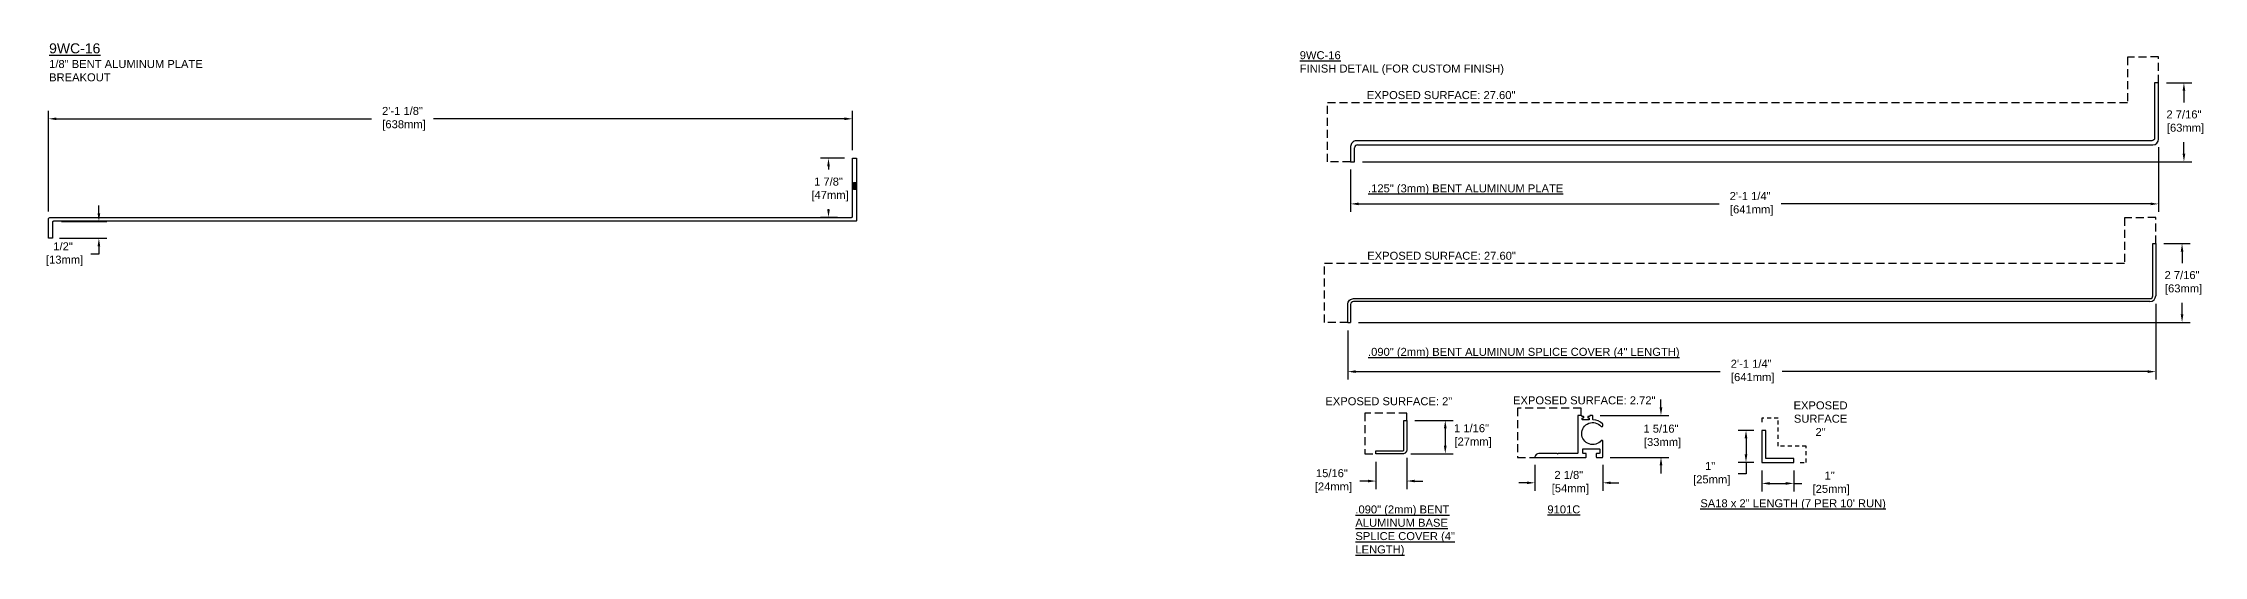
# Model space of a CAD drawing. Header units: inches. Extents: x -10 to 110, y -2 to 15.
# Drawn here: x 42.1 to 109.6, y -2.1 to 13.9 of the extents above; entities that cross this region are included whole.
import ezdxf

# ---------------------------------------------------------------- set-up
doc = ezdxf.new("R2010")
doc.units = ezdxf.units.IN
doc.header["$MEASUREMENT"] = 0
doc.linetypes.add('DASHED2', pattern=[0.375, 0.25, -0.125])
doc.linetypes.add('HIDDEN', pattern=[0.375, 0.25, -0.125])
for name, color, linetype in [('DIMENSIONS', 3, 'Continuous'), ('METALS', 7, 'Continuous'), ('TEXT', 2, 'Continuous')]:
    doc.layers.add(name, color=color, linetype=linetype)
doc.styles.add('ARIAL', font='arial.ttf')
doc.dimstyles.new('Arial', dxfattribs={"dimtxt": 0.25, "dimasz": 0.25, "dimexe": 0.25, "dimexo": 0.25, "dimgap": 0.25, "dimtad": 0, "dimtih": 1, "dimtoh": 1, "dimdec": 4, "dimzin": 3, "dimdsep": 46, "dimlunit": 4, "dimtxsty": 'ARIAL', "dimcen": 0.25, "dimadec": 0, "dimazin": 0, "dimtfac": 1, "dimtdec": 4, "dimtofl": 0, "dimtmove": 0, "dimatfit": 3, "dimfxl": 0, "dimfrac": 2, "dimtolj": 1, "dimtzin": 0, "dimarcsym": 0})

# ---------------------------------------------------------------- blocks, each defined once
blk = doc.blocks.new('*D17')
at = {"layer": 'Defpoints', "color": 0}
for p in [(42.256, 11.526), (67.381, 10.292), (42.256, 8.382)]:
    blk.add_point(p, dxfattribs=at)
at = {"layer": 'DIMENSIONS', "color": 0, "lineweight": -2}
for p, q in [((42.256, 8.632), (42.256, 11.776)), ((42.506, 11.526), (52.352, 11.526)), ((67.131, 11.526), (54.285, 11.526)), ((67.381, 10.542), (67.381, 11.776))]:
    blk.add_line(p, q, dxfattribs=at)
at = {"layer": 'DIMENSIONS', "color": 0}
for points in [[(42.506, 11.567), (42.506, 11.484), (42.256, 11.526)], [(67.131, 11.567), (67.131, 11.484), (67.381, 11.526)]]:
    blk.add_solid(points, dxfattribs=at)
at = {"layer": 'DIMENSIONS', "color": 0, "insert": (53.319, 11.526), "char_height": 0.25, "attachment_point": 5, "style": 'ARIAL'}
blk.add_mtext('\\A1;2\'-1 1/8"\\P [638mm]', dxfattribs=at)
blk = doc.blocks.new('*D18')
at = {"layer": 'Defpoints', "color": 0}
for p in [(42.412, 8.319), (43.832, 8.319), (42.346, 7.792)]:
    blk.add_point(p, dxfattribs=at)
at = {"layer": 'DIMENSIONS', "color": 0, "lineweight": -2}
for p, q in [((43.832, 8.569), (43.832, 8.819)), ((42.662, 8.319), (44.082, 8.319)), ((42.596, 7.792), (44.082, 7.792)), ((43.832, 7.542), (43.832, 7.292)), ((43.832, 7.292), (43.582, 7.292))]:
    blk.add_line(p, q, dxfattribs=at)
at = {"layer": 'DIMENSIONS', "color": 0}
for points in [[(43.79, 8.569), (43.873, 8.569), (43.832, 8.319)], [(43.79, 7.542), (43.873, 7.542), (43.832, 7.792)]]:
    blk.add_solid(points, dxfattribs=at)
at = {"layer": 'DIMENSIONS', "color": 0, "insert": (42.712, 7.292), "char_height": 0.25, "attachment_point": 5, "style": 'ARIAL'}
blk.add_mtext('\\A1;1/2"\\P [13mm]', dxfattribs=at)
blk = doc.blocks.new('*D19')
at = {"layer": 'Defpoints', "color": 0}
for p in [(67.381, 10.292), (66.632, 8.444), (67.162, 8.444)]:
    blk.add_point(p, dxfattribs=at)
at = {"layer": 'DIMENSIONS', "color": 0, "lineweight": -2}
for p, q in [((67.131, 10.292), (66.382, 10.292)), ((66.632, 10.042), (66.632, 9.935)), ((66.912, 8.444), (66.382, 8.444)), ((66.632, 8.694), (66.632, 8.695))]:
    blk.add_line(p, q, dxfattribs=at)
at = {"layer": 'DIMENSIONS', "color": 0}
for points in [[(66.59, 10.042), (66.674, 10.042), (66.632, 10.292)], [(66.59, 8.694), (66.674, 8.694), (66.632, 8.444)]]:
    blk.add_solid(points, dxfattribs=at)
at = {"layer": 'DIMENSIONS', "color": 0, "insert": (66.632, 9.315), "char_height": 0.25, "attachment_point": 5, "style": 'ARIAL'}
blk.add_mtext('\\A1;1 7/8"\\P [47mm]', dxfattribs=at)
blk = doc.blocks.new('*D21')
at = {"layer": 'Defpoints', "color": 0}
for p in [(108.198, 12.65), (108.989, 12.65), (83.074, 10.185)]:
    blk.add_point(p, dxfattribs=at)
at = {"layer": 'DIMENSIONS', "color": 0, "lineweight": -2}
for p, q in [((108.448, 12.65), (109.239, 12.65)), ((108.989, 12.4), (108.989, 12.038)), ((83.324, 10.185), (109.239, 10.185)), ((108.989, 10.435), (108.989, 10.797))]:
    blk.add_line(p, q, dxfattribs=at)
at = {"layer": 'DIMENSIONS', "color": 0}
for points in [[(108.947, 12.4), (109.031, 12.4), (108.989, 12.65)], [(108.947, 10.435), (109.031, 10.435), (108.989, 10.185)]]:
    blk.add_solid(points, dxfattribs=at)
at = {"layer": 'DIMENSIONS', "color": 0, "insert": (108.989, 11.417), "char_height": 0.25, "attachment_point": 5, "style": 'ARIAL'}
blk.add_mtext('\\A1;2 7/16"\\P [63mm]', dxfattribs=at)
blk = doc.blocks.new('*D22')
at = {"layer": 'Defpoints', "color": 0}
for p in [(108.198, 10.892), (82.949, 10.185), (82.949, 8.864)]:
    blk.add_point(p, dxfattribs=at)
at = {"layer": 'DIMENSIONS', "color": 0, "lineweight": -2}
for p, q in [((108.198, 10.642), (108.198, 8.614)), ((82.949, 9.935), (82.949, 8.614)), ((83.199, 8.864), (94.466, 8.864)), ((107.948, 8.864), (96.399, 8.864))]:
    blk.add_line(p, q, dxfattribs=at)
at = {"layer": 'DIMENSIONS', "color": 0}
for points in [[(83.199, 8.906), (83.199, 8.823), (82.949, 8.864)], [(107.948, 8.906), (107.948, 8.823), (108.198, 8.864)]]:
    blk.add_solid(points, dxfattribs=at)
at = {"layer": 'DIMENSIONS', "color": 0, "insert": (95.433, 8.864), "char_height": 0.25, "attachment_point": 5, "style": 'ARIAL'}
blk.add_mtext('\\A1;2\'-1 1/4"\\P [641mm]', dxfattribs=at)
blk = doc.blocks.new('*D23')
at = {"layer": 'Defpoints', "color": 0}
for p in [(108.108, 7.626), (108.93, 7.626), (82.949, 5.16)]:
    blk.add_point(p, dxfattribs=at)
at = {"layer": 'DIMENSIONS', "color": 0, "lineweight": -2}
for p, q in [((108.358, 7.626), (109.18, 7.626)), ((108.93, 7.376), (108.93, 7.014)), ((108.93, 5.41), (108.93, 5.773)), ((83.199, 5.16), (109.18, 5.16))]:
    blk.add_line(p, q, dxfattribs=at)
at = {"layer": 'DIMENSIONS', "color": 0}
for points in [[(108.889, 7.376), (108.972, 7.376), (108.93, 7.626)], [(108.889, 5.41), (108.972, 5.41), (108.93, 5.16)]]:
    blk.add_solid(points, dxfattribs=at)
at = {"layer": 'DIMENSIONS', "color": 0, "insert": (108.93, 6.393), "char_height": 0.25, "attachment_point": 5, "style": 'ARIAL'}
blk.add_mtext('\\A1;2 7/16"\\P [63mm]', dxfattribs=at)
blk = doc.blocks.new('*D24')
at = {"layer": 'Defpoints', "color": 0}
for p in [(108.108, 5.993), (82.859, 5.16), (108.108, 3.62)]:
    blk.add_point(p, dxfattribs=at)
at = {"layer": 'DIMENSIONS', "color": 0, "lineweight": -2}
for p, q in [((108.108, 5.743), (108.108, 3.37)), ((82.859, 4.91), (82.859, 3.37)), ((83.109, 3.62), (94.498, 3.62)), ((107.858, 3.62), (96.431, 3.62))]:
    blk.add_line(p, q, dxfattribs=at)
at = {"layer": 'DIMENSIONS', "color": 0}
for points in [[(83.109, 3.662), (83.109, 3.578), (82.859, 3.62)], [(107.858, 3.662), (107.858, 3.578), (108.108, 3.62)]]:
    blk.add_solid(points, dxfattribs=at)
at = {"layer": 'DIMENSIONS', "color": 0, "insert": (95.465, 3.62), "char_height": 0.25, "attachment_point": 5, "style": 'ARIAL'}
blk.add_mtext('\\A1;2\'-1 1/4"\\P [641mm]', dxfattribs=at)
blk = doc.blocks.new('*D25')
at = {"layer": 'Defpoints', "color": 0}
for p in [(83.741, 1.051), (84.703, 1.176), (84.703, 0.199)]:
    blk.add_point(p, dxfattribs=at)
at = {"layer": 'DIMENSIONS', "color": 0, "lineweight": -2}
for p, q in [((83.741, 0.801), (83.741, -0.051)), ((84.703, 0.926), (84.703, -0.051)), ((83.491, 0.199), (83.233, 0.199)), ((84.953, 0.199), (85.203, 0.199))]:
    blk.add_line(p, q, dxfattribs=at)
at = {"layer": 'DIMENSIONS', "color": 0}
for points in [[(83.491, 0.24), (83.491, 0.157), (83.741, 0.199)], [(84.953, 0.24), (84.953, 0.157), (84.703, 0.199)]]:
    blk.add_solid(points, dxfattribs=at)
at = {"layer": 'DIMENSIONS', "color": 0, "insert": (82.363, 0.199), "char_height": 0.25, "attachment_point": 5, "style": 'ARIAL'}
blk.add_mtext('\\A1;15/16"\\P [24mm]', dxfattribs=at)
blk = doc.blocks.new('*D26')
at = {"layer": 'Defpoints', "color": 0}
for p in [(84.703, 2.096), (84.578, 1.051), (85.906, 1.051)]:
    blk.add_point(p, dxfattribs=at)
at = {"layer": 'DIMENSIONS', "color": 0, "lineweight": -2}
for p, q in [((84.953, 2.096), (86.156, 2.096)), ((85.906, 1.846), (85.906, 1.301)), ((84.828, 1.051), (86.156, 1.051))]:
    blk.add_line(p, q, dxfattribs=at)
at = {"layer": 'DIMENSIONS', "color": 0}
for points in [[(85.864, 1.846), (85.948, 1.846), (85.906, 2.096)], [(85.864, 1.301), (85.948, 1.301), (85.906, 1.051)]]:
    blk.add_solid(points, dxfattribs=at)
at = {"layer": 'DIMENSIONS', "color": 0, "insert": (86.726, 1.605), "char_height": 0.25, "attachment_point": 5, "style": 'ARIAL'}
blk.add_mtext('\\A1;1 1/16"\\P [27mm]', dxfattribs=at)
blk = doc.blocks.new('*D27')
at = {"layer": 'Defpoints', "color": 0}
for p in [(90.499, 2.25), (92.647, 2.25), (90.811, 0.937)]:
    blk.add_point(p, dxfattribs=at)
at = {"layer": 'DIMENSIONS', "color": 0, "lineweight": -2}
for p, q in [((92.647, 2.5), (92.647, 2.75)), ((90.749, 2.25), (92.897, 2.25)), ((91.061, 0.937), (92.897, 0.937)), ((92.647, 0.687), (92.647, 0.437))]:
    blk.add_line(p, q, dxfattribs=at)
at = {"layer": 'DIMENSIONS', "color": 0}
for points in [[(92.605, 2.5), (92.689, 2.5), (92.647, 2.25)], [(92.605, 0.687), (92.689, 0.687), (92.647, 0.937)]]:
    blk.add_solid(points, dxfattribs=at)
at = {"layer": 'DIMENSIONS', "color": 0, "insert": (92.647, 1.591), "char_height": 0.25, "attachment_point": 5, "style": 'ARIAL'}
blk.add_mtext('\\A1;1 5/16"\\P [33mm]', dxfattribs=at)
blk = doc.blocks.new('*D28')
at = {"layer": 'Defpoints', "color": 0}
for p in [(88.707, 0.952), (90.826, 0.952), (88.707, 0.144)]:
    blk.add_point(p, dxfattribs=at)
at = {"layer": 'DIMENSIONS', "color": 0, "lineweight": -2}
for p, q in [((88.707, 0.702), (88.707, -0.106)), ((90.826, 0.702), (90.826, -0.106)), ((88.457, 0.144), (88.207, 0.144)), ((91.076, 0.144), (91.326, 0.144))]:
    blk.add_line(p, q, dxfattribs=at)
at = {"layer": 'DIMENSIONS', "color": 0}
for points in [[(88.457, 0.185), (88.457, 0.102), (88.707, 0.144)], [(91.076, 0.185), (91.076, 0.102), (90.826, 0.144)]]:
    blk.add_solid(points, dxfattribs=at)
at = {"layer": 'DIMENSIONS', "color": 0, "insert": (89.766, 0.144), "char_height": 0.25, "attachment_point": 5, "style": 'ARIAL'}
blk.add_mtext('\\A1;2 1/8"\\P [54mm]', dxfattribs=at)
blk = doc.blocks.new('*D32')
at = {"layer": 'Defpoints', "color": 0}
for p in [(95.797, 1.781), (95.304, 0.781), (95.797, 0.781)]:
    blk.add_point(p, dxfattribs=at)
at = {"layer": 'DIMENSIONS', "color": 0, "lineweight": -2}
for p, q in [((95.547, 1.781), (95.054, 1.781)), ((95.304, 1.531), (95.304, 1.031)), ((95.547, 0.781), (95.054, 0.781)), ((95.304, 0.781), (95.304, 0.423)), ((95.304, 0.423), (95.054, 0.423))]:
    blk.add_line(p, q, dxfattribs=at)
at = {"layer": 'DIMENSIONS', "color": 0}
for points in [[(95.262, 1.531), (95.345, 1.531), (95.304, 1.781)], [(95.262, 1.031), (95.345, 1.031), (95.304, 0.781)]]:
    blk.add_solid(points, dxfattribs=at)
at = {"layer": 'DIMENSIONS', "color": 0, "insert": (94.184, 0.423), "char_height": 0.25, "attachment_point": 5, "style": 'ARIAL'}
blk.add_mtext('\\A1;1"\\P [25mm]', dxfattribs=at)
blk = doc.blocks.new('*D33')
at = {"layer": 'Defpoints', "color": 0}
for p in [(95.797, 0.781), (96.797, 0.781), (96.797, 0.125)]:
    blk.add_point(p, dxfattribs=at)
at = {"layer": 'DIMENSIONS', "color": 0, "lineweight": -2}
for p, q in [((95.797, 0.531), (95.797, -0.125)), ((96.047, 0.125), (96.547, 0.125)), ((96.797, 0.531), (96.797, -0.125)), ((96.797, 0.125), (97.047, 0.125))]:
    blk.add_line(p, q, dxfattribs=at)
at = {"layer": 'DIMENSIONS', "color": 0}
for points in [[(96.047, 0.167), (96.047, 0.083), (95.797, 0.125)], [(96.547, 0.167), (96.547, 0.083), (96.797, 0.125)]]:
    blk.add_solid(points, dxfattribs=at)
at = {"layer": 'DIMENSIONS', "color": 0, "insert": (97.917, 0.125), "char_height": 0.25, "attachment_point": 5, "style": 'ARIAL'}
blk.add_mtext('\\A1;1"\\P [25mm]', dxfattribs=at)

msp = doc.modelspace()

# ---------------------------------------------------------------- hatches: boundary and pattern name
at = {"layer": 'METALS'}
msp.add_hatch(color=256, dxfattribs=at).paths.add_polyline_path([(67.4161938, 9.3096762), (67.5061938, 9.3096762), (67.5061938, 9.534282), (67.4161938, 9.534282)])

# ---------------------------------------------------------------- linework, layer by layer
at = {"linetype": 'HIDDEN'}
msp.add_lwpolyline([(90.154957, 2.2499102), (90.154957, 2.479512), (88.1644177, 2.479512), (88.1644177, 0.9369102), (88.7220339, 0.9369102)], dxfattribs=at)
for points in [[(90.154957, 2.2499102), (90.059957, 2.2499102, 0.4142135624), (90.044957, 2.2349102), (90.044957, 1.0719102, -0.4142135624), (90.029957, 1.0569102), (89.434957, 1.0569102), (89.419957, 1.0419102), (89.404957, 1.0569102), (88.825957, 1.0569102, 0.3728246933), (88.7071878, 0.9540531, 0.4568502517), (88.7220339, 0.9369102)], [(88.7220339, 0.9369102), (90.296957, 0.9369102, 0.4142135624), (90.311957, 0.9519102), (90.311957, 1.0469102, 0.4142135624), (90.296957, 1.0619102), (90.216957, 1.0619102, -0.4142135624), (90.201957, 1.0769102), (90.201957, 1.1919102, -0.4142135624), (90.216957, 1.2069102), (90.717957, 1.2069102, -0.4142135624), (90.732957, 1.1919102), (90.732957, 1.0769102, -0.4142135624), (90.717957, 1.0619102), (90.637957, 1.0619102, 0.4142135624), (90.622957, 1.0469102), (90.622957, 0.9519102, 0.4142135624), (90.637957, 0.9369102), (90.810957, 0.9369102, 0.4142135624), (90.825957, 0.9519102), (90.825957, 1.4549102, 0.4142135624), (90.810957, 1.4699102), (90.7904348, 1.4699102, 0.2233700755), (90.7788828, 1.4644785, -2.7048168587), (90.7714965, 1.911966), (90.7714965, 1.911966)], [(90.7714965, 1.911966, 0.214721688), (90.7827264, 1.9069102), (90.810957, 1.9069102, 0.4142135624), (90.825957, 1.9219102), (90.825957, 1.9751953, 0.1963889353), (90.8216661, 1.9856984, 0.1927019328), (90.5284525, 2.1146664, -0.404395006), (90.513957, 2.1296579), (90.513957, 2.2349102, 0.4142135624), (90.498957, 2.2499102), (90.434957, 2.2499102, 0.4243460342), (90.4199486, 2.23441, -0.4240070752), (90.404957, 2.2189102), (90.372457, 2.2189102, 0.4142135624), (90.357457, 2.2039102), (90.357457, 2.1869102, 0.4142135624), (90.372457, 2.1719102), (90.388957, 2.1719102, -0.4142135624), (90.403957, 2.1569102), (90.403957, 2.1239102, -0.4142135624), (90.388957, 2.1089102), (90.200957, 2.1089102, -0.4142135624), (90.185957, 2.1239102), (90.185957, 2.1569102, -0.4142135624), (90.200957, 2.1719102), (90.217457, 2.1719102, 0.4142135624), (90.232457, 2.1869102), (90.232457, 2.2039102, 0.4142135624), (90.217457, 2.2189102), (90.184957, 2.2189102, -0.4142135624), (90.169957, 2.2339102), (90.169957, 2.2349102, 0.4142135624), (90.154957, 2.2499102)]]:
    msp.add_lwpolyline(points, format="xyb")
msp.add_lwpolyline([(95.7971797, 1.7806497), (95.7971797, 0.7806497), (96.7971797, 0.7806497), (96.7971797, 0.9056497), (95.9221797, 0.9056497), (95.9221797, 1.7806497), (95.7971797, 1.7806497)], close=True)
at = {"layer": 'METALS'}
for p, q in [((108.1977347, 10.8920602), (108.1977347, 12.6500602)), ((82.9492736, 10.1845602), (83.0742736, 10.1845602)), ((83.0742736, 10.1845602), (83.0742736, 10.6220602)), ((83.1642736, 10.7120602), (108.0177347, 10.7120602)), ((108.1077347, 7.6259428), (108.1077347, 5.9929428)), ((82.9492736, 5.7229428), (82.9492736, 5.1604428)), ((107.9277347, 5.8129428), (83.0392736, 5.8129428)), ((82.8592736, 5.1604428), (82.9492736, 5.1604428))]:
    msp.add_line(p, q, dxfattribs=at)
at = {"layer": 'METALS', "linetype": 'HIDDEN'}
for points in [[(108.1977347, 12.6500602), (108.1977347, 13.4592746), (107.2213636, 13.4550386), (107.2213636, 12.0398179)], [(82.9492736, 10.1845602), (82.2233997, 10.1845602), (82.2233997, 12.0398179), (107.2213636, 12.0398179)], [(108.1077347, 7.6259428), (108.1077347, 8.4351572), (107.1313636, 8.4309212), (107.1313636, 7.0157005)], [(82.8592736, 5.1604428), (82.1333997, 5.1604428), (82.1333997, 7.0157005), (107.1313636, 7.0157005)], [(84.7031823, 2.0959173), (84.7031823, 2.3255191), (83.392383, 2.3255191), (83.392383, 1.0509118), (83.7405399, 1.0509118)]]:
    msp.add_lwpolyline(points, dxfattribs=at)
at = {"layer": 'METALS'}
for points in [[(108.1977347, 12.6500602), (108.0727347, 12.6500602), (108.0727347, 10.9270602, -0.4142135624), (107.9827347, 10.8370602), (83.1292736, 10.8370602, 0.4142135624), (82.9492736, 10.6570602), (82.9492736, 10.1845602)], [(82.8592736, 5.1604428), (82.8592736, 5.7229428, -0.4142135624), (83.0392736, 5.9029428), (107.9277347, 5.9029428, 0.4142135624), (108.0177347, 5.9929428), (108.0177347, 7.6259428), (108.1077347, 7.6259428)], [(83.7405399, 1.0509118), (83.7405385, 1.1408992, 0.0919603611), (83.7405385, 1.1408992), (84.5781823, 1.1409118, 0.4142135624), (84.6131823, 1.1759118), (84.6131823, 2.0959173), (84.7031823, 2.0959173)], [(84.7031823, 2.0959173), (84.7031823, 1.1759118, -0.4142135624), (84.5781823, 1.0509118), (83.7405399, 1.0509118, -1.2575376553), (83.7405399, 1.0509118)]]:
    msp.add_lwpolyline(points, format="xyb", dxfattribs=at)
msp.add_lwpolyline([(42.2561938, 7.7919791), (42.2561938, 8.3819791, -0.4142135624), (42.3186938, 8.4444791), (67.3499438, 8.4444791, 0.4142135624), (67.3811938, 8.4757291), (67.3811938, 10.2919791), (67.5061938, 10.2919791), (67.5061938, 8.3507291, -0.4142135624), (67.4749438, 8.3194791), (42.4124438, 8.3194791, 0.4142135624), (42.3811938, 8.2882291), (42.3811938, 7.7919791)], format="xyb", close=True, dxfattribs=at)
msp.add_lwpolyline([(67.4161938, 9.534282), (67.5061938, 9.534282), (67.5061938, 9.3096762), (67.4161938, 9.3096762)], close=True, dxfattribs=at)
at = {"layer": 'METALS', "linetype": 'DASHED2', "ltscale": 0.5}
msp.add_lwpolyline([(96.9912969, 0.7806497), (97.185414, 0.7806497), (97.185414, 1.293884), (96.310414, 1.293884), (96.310414, 2.168884), (95.7971797, 2.168884), (95.7971797, 1.9747668)], dxfattribs=at)
at = {"layer": 'METALS'}
for centre, radius, start, end in [((108.0177347, 10.8920602), 0.18, 270, 0), ((83.1642736, 10.6220602), 0.09, 90, 180), ((83.0392736, 5.7229428), 0.09, 90, 180), ((107.9277347, 5.9929428), 0.18, 270, 0)]:
    msp.add_arc(centre, radius, start, end, dxfattribs=at)

# ---------------------------------------------------------------- texts
at = {"layer": 'TEXT', "style": 'ARIAL'}
for s, insert, char_height, width, attachment_point in [('{\\L9WC-16\\P\\H0.8x;\\l1/8" BENT ALUMINUM PLATE\\PBREAKOUT}', (42.2766994, 13.8850667), 0.3125, 5.1875, 1), ('{\\L9WC-16\\P}FINISH DETAIL (FOR CUSTOM FINISH)', (81.3579363, 13.6383196), 0.25, 6.625, 1), ('{\\L.125" (3mm) BENT ALUMINUM PLATE }', (83.4924353, 9.3126147), 0.25, 6.316515983, 4), ('EXPOSED SURFACE: 2"', (84.1420059, 2.6920021), 0.25, 4.361341067, 5), ('EXPOSED SURFACE: 2.72"', (90.24969, 2.7203347), 0.25, 5.053856665, 5), ('{\\L.090" (2mm) BENT ALUMINUM BASE SPLICE COVER (4" LENGTH) }', (83.0962977, -1.3513883), 0.25, 3.655749816, 4), ('{\\L9101C}', (90.1262669, -0.689089), 0.25, 3.578811432, 6)]:
    msp.add_mtext(s, dxfattribs=dict(at, insert=insert, char_height=char_height, width=width, attachment_point=attachment_point))
at = {"layer": 'TEXT', "char_height": 0.25, "attachment_point": 1, "style": 'ARIAL'}
for width, insert in [(7.648036786, (83.4522921, 12.3918002)), (5.14630879, (83.4669224, 7.3676827))]:
    msp.add_mtext_dynamic_manual_height_columns('EXPOSED SURFACE: 27.60"', width=width, gutter_width=0.45, heights=[0], dxfattribs=dict(at, insert=insert))
at = {"layer": 'TEXT', "char_height": 0.25, "style": 'ARIAL'}
for s, insert, attachment_point in [('{\\L.090" (2mm) BENT ALUMINUM SPLICE COVER (4" LENGTH) }', (83.4914917, 4.2007277), 4), ('EXPOSED\\PSURFACE\\P2"', (97.6336482, 2.1482278), 5), ('{\\LSA18 x 2" LENGTH (7 PER 10\' RUN)}', (99.6747892, -0.3717187), 3)]:
    msp.add_mtext(s, dxfattribs=dict(at, insert=insert, attachment_point=attachment_point))

# ---------------------------------------------------------------- dimensions: what is measured, and where the dimension line sits
at = {"layer": 'DIMENSIONS'}
for base, p1, p2, override, picture, middle in [((108.9890365, 12.6500602), (83.0742736, 10.1845602), (108.1977347, 12.6500602), {"dimpost": '\\X'}, '*D21', (108.9890365, 11.4173102)), ((66.6318732, 8.4444791), (67.3811938, 10.2919791), (67.1624438, 8.4444791), {"dimpost": '\\X'}, '*D19', (66.6318732, 9.3149191)), ((43.8315523, 8.3194791), (42.3461938, 7.7919791), (42.4124438, 8.3194791), {"dimpost": '\\X'}, '*D18', (42.7121798, 7.2919791)), ((108.930424, 7.6259428), (82.9492736, 5.1604428), (108.1077347, 7.6259428), {"dimpost": '\\X'}, '*D23', (108.930424, 6.3931928)), ((92.6471141, 2.2499102), (90.810957, 0.9369102), (90.498957, 2.2499102), {"dimpost": '\\X'}, '*D27', (92.6471141, 1.5908489)), ((85.9058634, 1.0509118), (84.7031823, 2.0959173), (84.5781823, 1.0509118), {"dimpost": '\\X', "dimtmove": 1}, '*D26', (86.725933, 1.6047421)), ((95.3035163, 0.7806497), (95.7971797, 1.7806497), (95.7971797, 0.7806497), {"dimpost": '\\X'}, '*D32', (94.1841438, 0.4234954))]:
    dim = msp.add_linear_dim(base=base, p1=p1, p2=p2, angle=90, dimstyle='Arial', override=override, dxfattribs=at)
    dim.commit()
    dim.dimension.update_dxf_attribs({"geometry": picture, "text_midpoint": middle, "dimtype": 160})
for base, p1, p2, override, picture, middle in [((42.2561938, 11.5258133), (67.3811938, 10.2919791), (42.2561938, 8.3819791), {"dimpost": '\\X'}, '*D17', (53.3186938, 11.5258133)), ((82.9492736, 8.8644462), (108.1977347, 10.8920602), (82.9492736, 10.1845602), {"dimdec": 6, "dimpost": '\\X'}, '*D22', (95.4328943, 8.8644462)), ((108.1077347, 3.620062), (82.8592736, 5.1604428), (108.1077347, 5.9929428), {"dimdec": 6, "dimpost": '\\X'}, '*D24', (95.4645751, 3.620062)), ((84.7031823, 0.1986096), (83.7405399, 1.0509118), (84.7031823, 1.1759118), {"dimpost": '\\X'}, '*D25', (82.3633959, 0.1986096)), ((88.7070339, 0.1437683), (90.825957, 0.9519102), (88.7070339, 0.9519102), {"dimpost": '\\X'}, '*D28', (89.7664954, 0.1437683)), ((96.7971797, 0.1251398), (95.7971797, 0.7806497), (96.7971797, 0.7806497), {"dimpost": '\\X'}, '*D33', (97.9165522, 0.1251398))]:
    dim = msp.add_linear_dim(base=base, p1=p1, p2=p2, dimstyle='Arial', override=override, dxfattribs=at)
    dim.commit()
    dim.dimension.update_dxf_attribs({"geometry": picture, "text_midpoint": middle, "dimtype": 160})

doc.saveas('drawing.dxf')
